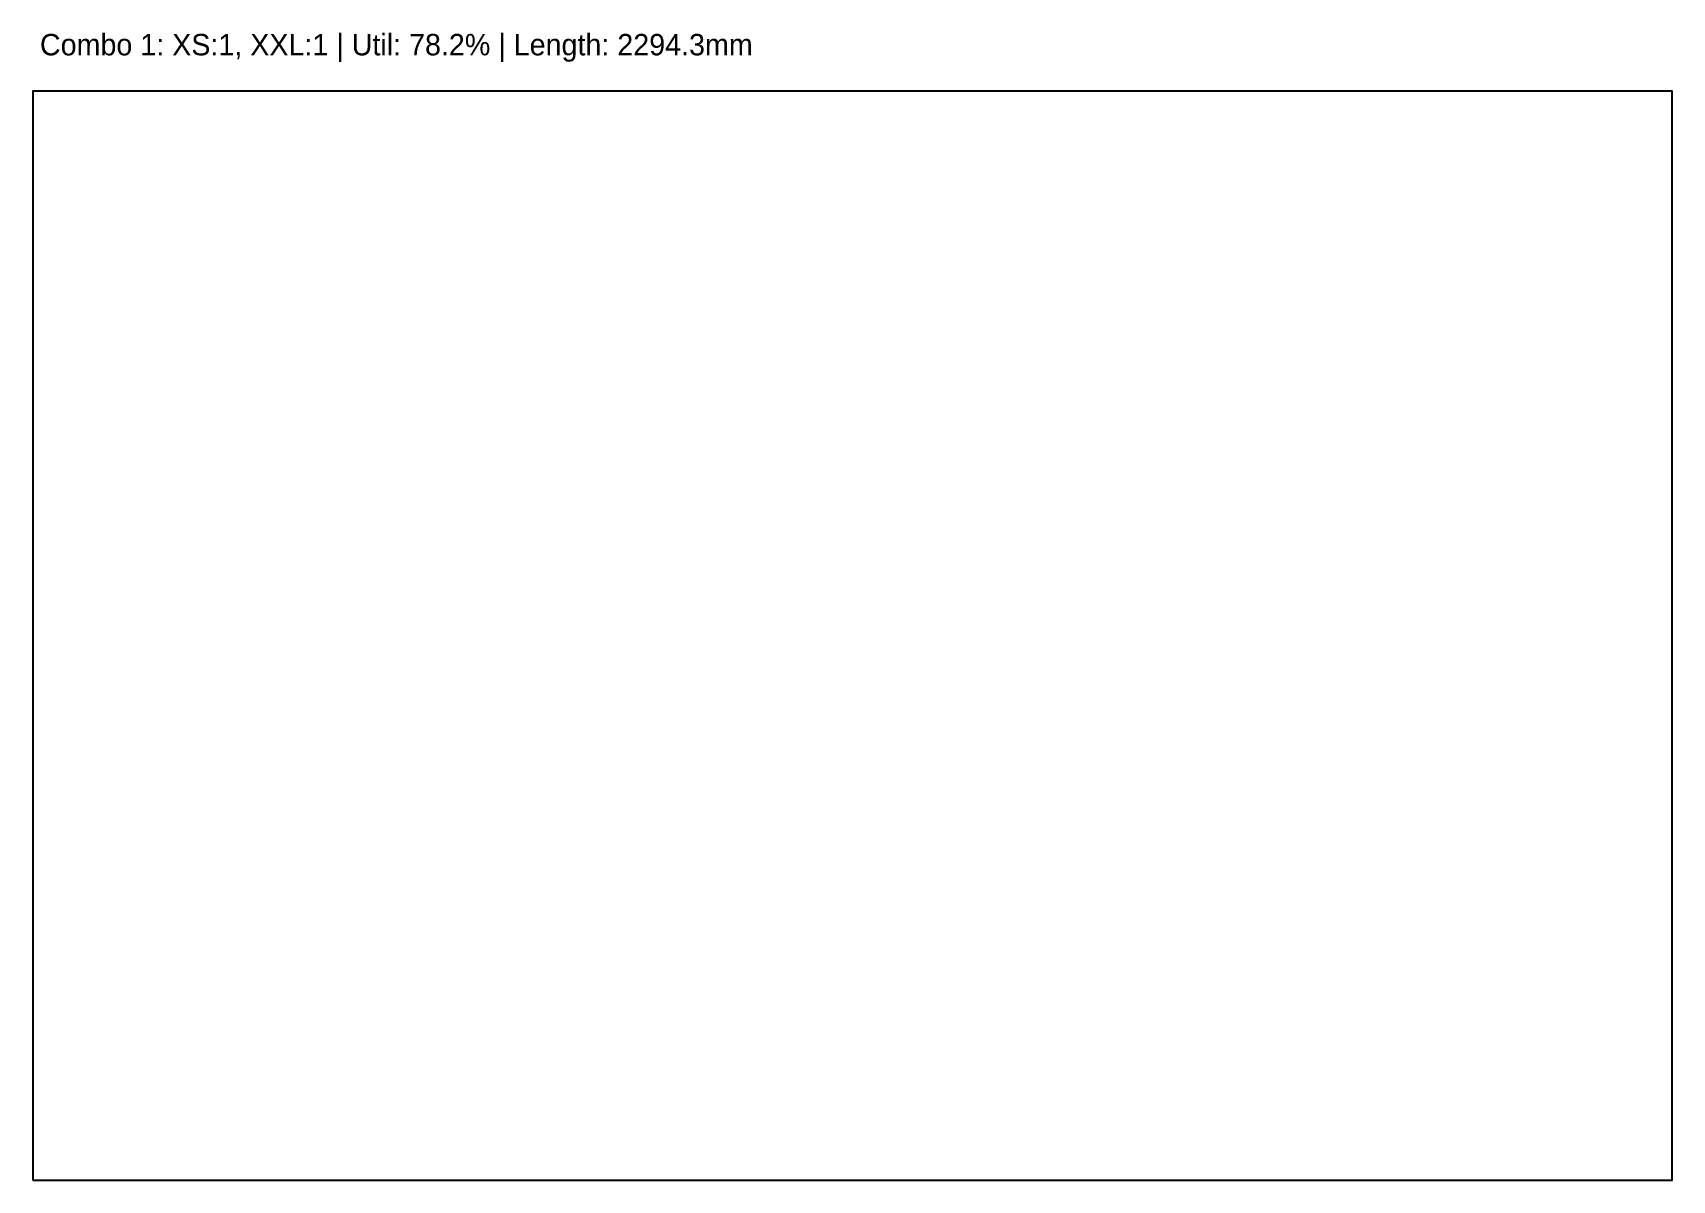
# Model space of a CAD drawing. Header units: metres. Extents: x 0 to 2294, y 0 to 1606.
import ezdxf

# ---------------------------------------------------------------- set-up
doc = ezdxf.new("R2010")
doc.units = ezdxf.units.M
doc.layers.add('CONTAINER', color=7, linetype='Continuous')
doc.layers.add('INFO', color=7, linetype='Continuous')

msp = doc.modelspace()

# ---------------------------------------------------------------- linework, layer by layer
at = {"layer": 'CONTAINER'}
msp.add_lwpolyline([(0, 0), (2294.3, 0), (2294.3, 1524), (0, 1524), (0, 0)], dxfattribs=at)

# ---------------------------------------------------------------- texts
at = {"layer": 'INFO'}
msp.add_text('Combo 1: XS:1, XXL:1 | Util: 78.2% | Length: 2294.3mm', height=30, dxfattribs=at).set_placement((10, 1574))

doc.saveas('drawing.dxf')
